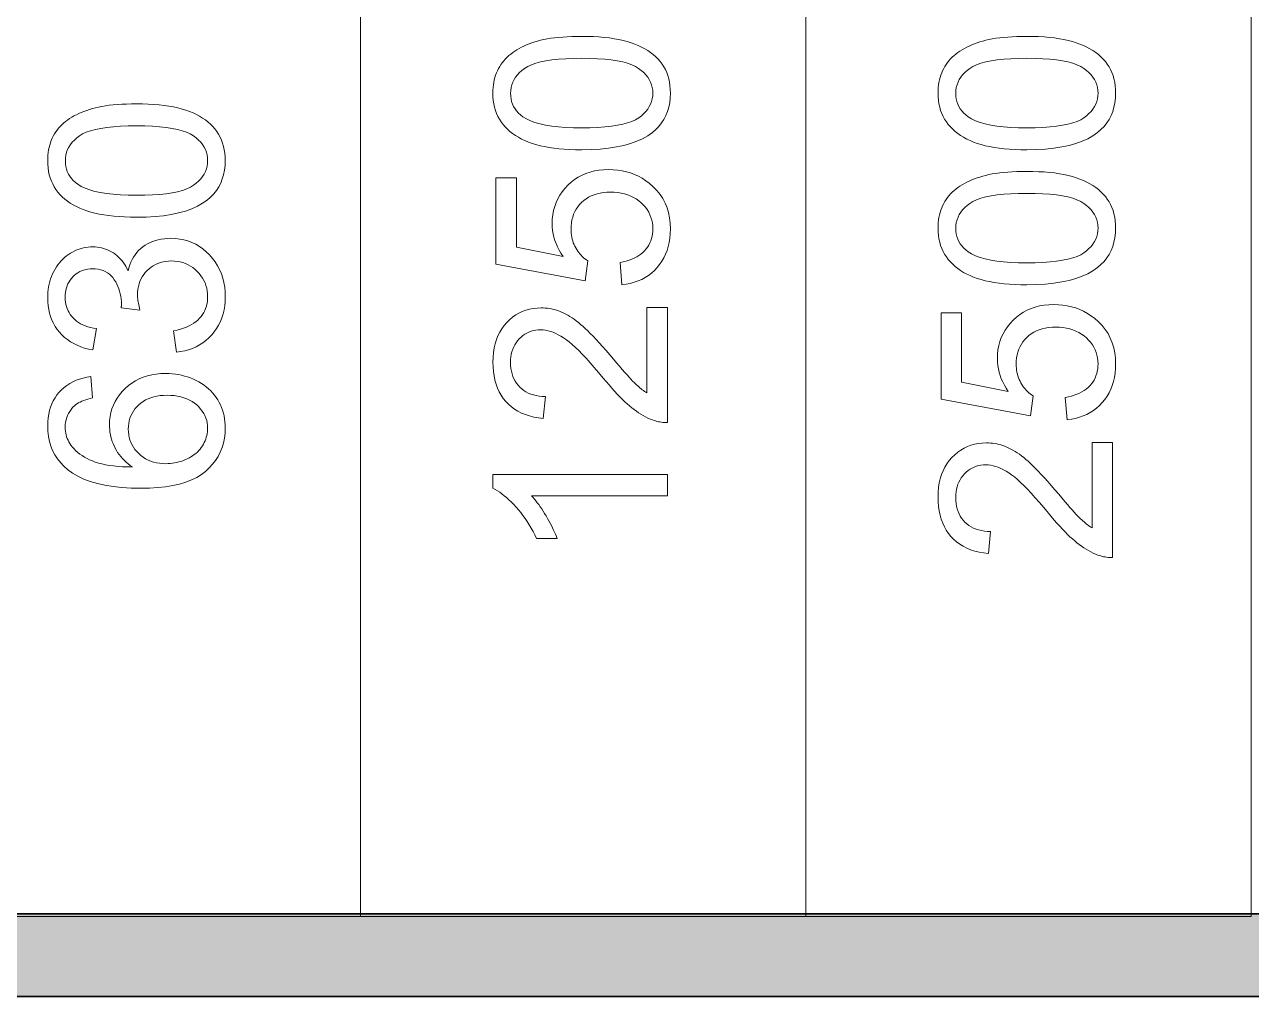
# Model space of a CAD drawing. Extents: x 23 to 417, y 3 to 294.
# Drawn here: x 223.7 to 230.76, y 9.76 to 15.36 of the extents above; entities that cross this region are included whole.
import ezdxf

# ---------------------------------------------------------------- set-up
doc = ezdxf.new("R2010")
doc.units = 0

msp = doc.modelspace()

# ---------------------------------------------------------------- linework, layer by layer
at = {"color": 7, "lineweight": 13}
for p, q in [((225.6362, 10.2218), (225.6362, 50.2218)), ((228.1969, 10.2218), (228.1969, 50.2218)), ((230.7576, 10.2218), (230.7576, 50.2218)), ((176.422, 10.2218), (230.7576, 10.2218))]:
    msp.add_line(p, q, dxfattribs=at)
at = {"color": 7, "lineweight": 35}
for p, q in [((30.2375, 10.2375), (409.7625, 10.2375)), ((410.2375, 9.7625), (29.7625, 9.7625))]:
    msp.add_line(p, q, dxfattribs=at)
at = {"color": 7, "lineweight": 13}
for points in [[(226.9077, 14.6351), (226.8729, 14.6355), (226.8395, 14.6366), (226.8075, 14.6384), (226.7769, 14.641), (226.7476, 14.6443), (226.7198, 14.6483), (226.6933, 14.653), (226.6682, 14.6585), (226.6445, 14.6647), (226.6222, 14.6716), (226.6011, 14.6793), (226.5809, 14.6877), (226.5618, 14.6967), (226.5436, 14.7065), (226.5264, 14.717), (226.5103, 14.7282), (226.4951, 14.7401), (226.4809, 14.7527), (226.4676, 14.7661), (226.4554, 14.7801), (226.4443, 14.7949), (226.4343, 14.8104), (226.4255, 14.8266), (226.4179, 14.8436), (226.4114, 14.8614), (226.4061, 14.8798), (226.402, 14.8991), (226.3991, 14.919), (226.3973, 14.9397), (226.3967, 14.9612), (226.3971, 14.9771), (226.398, 14.9926), (226.3997, 15.0077), (226.4019, 15.0224), (226.4048, 15.0367), (226.4084, 15.0507), (226.4126, 15.0642), (226.4175, 15.0773), (226.423, 15.0901), (226.4291, 15.1024), (226.4359, 15.1143), (226.4433, 15.1258), (226.4512, 15.1369), (226.4596, 15.1476), (226.4687, 15.1578), (226.4783, 15.1676), (226.4885, 15.177), (226.4993, 15.186), (226.5107, 15.1945), (226.5226, 15.2027), (226.5351, 15.2104), (226.5481, 15.2178), (226.5616, 15.2249), (226.5757, 15.2316), (226.5903, 15.238), (226.6054, 15.244), (226.6211, 15.2497), (226.6373, 15.2551), (226.654, 15.2601), (226.6713, 15.2647), (226.6894, 15.269), (226.7088, 15.2729), (226.7294, 15.2762), (226.7512, 15.2792), (226.7742, 15.2816), (226.7985, 15.2837), (226.8239, 15.2852), (226.8506, 15.2864), (226.8785, 15.287), (226.9077, 15.2873), (226.9422, 15.2869), (226.9753, 15.2858), (227.0071, 15.284), (227.0376, 15.2815), (227.0667, 15.2782), (227.0944, 15.2742), (227.1208, 15.2695), (227.1458, 15.2641), (227.1695, 15.258), (227.1918, 15.2511), (227.2129, 15.2435), (227.233, 15.2352), (227.2522, 15.2262), (227.2704, 15.2165), (227.2876, 15.206), (227.3038, 15.1948), (227.3191, 15.1829), (227.3333, 15.1703), (227.3466, 15.157), (227.3589, 15.143), (227.3701, 15.1282), (227.3801, 15.1127), (227.389, 15.0964), (227.3967, 15.0794), (227.4031, 15.0616), (227.4084, 15.043), (227.4126, 15.0237), (227.4155, 15.0036), (227.4173, 14.9828), (227.4179, 14.9612), (227.4169, 14.9329), (227.4137, 14.9058), (227.4086, 14.88), (227.4013, 14.8554), (227.392, 14.8321), (227.3806, 14.81), (227.3671, 14.7892), (227.3515, 14.7696), (227.3339, 14.7512), (227.3142, 14.7341), (227.2877, 14.7153), (227.258, 14.6984), (227.2252, 14.6836), (227.1892, 14.6708), (227.1501, 14.6599), (227.1079, 14.651), (227.0626, 14.644), (227.0141, 14.6391), (226.9624, 14.6361)], [(229.4684, 14.6351), (229.4336, 14.6355), (229.4002, 14.6366), (229.3682, 14.6384), (229.3376, 14.641), (229.3083, 14.6443), (229.2805, 14.6483), (229.254, 14.653), (229.2289, 14.6585), (229.2052, 14.6647), (229.1829, 14.6716), (229.1618, 14.6793), (229.1416, 14.6877), (229.1225, 14.6967), (229.1043, 14.7065), (229.0871, 14.717), (229.071, 14.7282), (229.0558, 14.7401), (229.0415, 14.7527), (229.0283, 14.7661), (229.0161, 14.7801), (229.005, 14.7949), (228.995, 14.8104), (228.9862, 14.8266), (228.9786, 14.8436), (228.9721, 14.8614), (228.9668, 14.8798), (228.9627, 14.8991), (228.9598, 14.919), (228.958, 14.9397), (228.9574, 14.9612), (228.9578, 14.9771), (228.9587, 14.9926), (228.9604, 15.0077), (228.9626, 15.0224), (228.9655, 15.0367), (228.9691, 15.0507), (228.9733, 15.0642), (228.9782, 15.0773), (228.9837, 15.0901), (228.9898, 15.1024), (228.9966, 15.1143), (229.004, 15.1258), (229.0119, 15.1369), (229.0203, 15.1476), (229.0294, 15.1578), (229.039, 15.1676), (229.0492, 15.177), (229.06, 15.186), (229.0714, 15.1945), (229.0833, 15.2027), (229.0958, 15.2104), (229.1088, 15.2178), (229.1223, 15.2249), (229.1364, 15.2316), (229.151, 15.238), (229.1661, 15.244), (229.1818, 15.2497), (229.198, 15.2551), (229.2147, 15.2601), (229.232, 15.2647), (229.2501, 15.269), (229.2695, 15.2729), (229.2901, 15.2762), (229.3119, 15.2792), (229.3349, 15.2816), (229.3592, 15.2837), (229.3846, 15.2852), (229.4113, 15.2864), (229.4392, 15.287), (229.4684, 15.2873), (229.5029, 15.2869), (229.536, 15.2858), (229.5678, 15.284), (229.5983, 15.2815), (229.6274, 15.2782), (229.6551, 15.2742), (229.6815, 15.2695), (229.7065, 15.2641), (229.7302, 15.258), (229.7525, 15.2511), (229.7736, 15.2435), (229.7937, 15.2352), (229.8129, 15.2262), (229.8311, 15.2165), (229.8483, 15.206), (229.8645, 15.1948), (229.8798, 15.1829), (229.894, 15.1703), (229.9073, 15.157), (229.9196, 15.143), (229.9308, 15.1282), (229.9408, 15.1127), (229.9497, 15.0964), (229.9574, 15.0794), (229.9638, 15.0616), (229.9691, 15.043), (229.9733, 15.0237), (229.9762, 15.0036), (229.978, 14.9828), (229.9786, 14.9612), (229.9776, 14.9329), (229.9744, 14.9058), (229.9693, 14.88), (229.962, 14.8554), (229.9527, 14.8321), (229.9413, 14.81), (229.9278, 14.7892), (229.9122, 14.7696), (229.8946, 14.7512), (229.8749, 14.7341), (229.8484, 14.7153), (229.8187, 14.6984), (229.7859, 14.6836), (229.7499, 14.6708), (229.7108, 14.6599), (229.6686, 14.651), (229.6233, 14.644), (229.5748, 14.6391), (229.5231, 14.6361)], [(226.9077, 14.7613), (226.9553, 14.7619), (226.9996, 14.7636), (227.0406, 14.7665), (227.0783, 14.7706), (227.1127, 14.7757), (227.1438, 14.7821), (227.1717, 14.7896), (227.1962, 14.7982), (227.2175, 14.808), (227.2354, 14.819), (227.2509, 14.8308), (227.2648, 14.8431), (227.277, 14.856), (227.2876, 14.8694), (227.2966, 14.8834), (227.3039, 14.8978), (227.3096, 14.9129), (227.3137, 14.9284), (227.3161, 14.9446), (227.3169, 14.9612), (227.3161, 14.9778), (227.3137, 14.994), (227.3096, 15.0095), (227.3038, 15.0246), (227.2965, 15.039), (227.2875, 15.053), (227.2768, 15.0664), (227.2645, 15.0793), (227.2506, 15.0916), (227.2351, 15.1034), (227.2171, 15.1144), (227.1958, 15.1242), (227.1712, 15.1328), (227.1434, 15.1403), (227.1123, 15.1467), (227.0779, 15.1518), (227.0403, 15.1559), (226.9993, 15.1588), (226.9551, 15.1605), (226.9077, 15.1611), (226.8599, 15.1605), (226.8155, 15.1588), (226.7744, 15.1559), (226.7366, 15.1518), (226.7022, 15.1467), (226.671, 15.1403), (226.6432, 15.1328), (226.6187, 15.1242), (226.5974, 15.1144), (226.5795, 15.1034), (226.5641, 15.0916), (226.5503, 15.0792), (226.5381, 15.0663), (226.5276, 15.0528), (226.5187, 15.0387), (226.5114, 15.0241), (226.5057, 15.0089), (226.5016, 14.9931), (226.4992, 14.9767), (226.4984, 14.9598), (226.4991, 14.9433), (226.5012, 14.9274), (226.5048, 14.9122), (226.5098, 14.8976), (226.5163, 14.8838), (226.5242, 14.8706), (226.5335, 14.8581), (226.5442, 14.8463), (226.5564, 14.8352), (226.57, 14.8248), (226.5898, 14.8127), (226.6128, 14.8019), (226.6388, 14.7924), (226.6679, 14.7842), (226.7001, 14.7772), (226.7354, 14.7715), (226.7738, 14.767), (226.8154, 14.7639), (226.86, 14.762)], [(229.4684, 14.7613), (229.516, 14.7619), (229.5603, 14.7636), (229.6013, 14.7665), (229.639, 14.7706), (229.6734, 14.7757), (229.7045, 14.7821), (229.7324, 14.7896), (229.7569, 14.7982), (229.7782, 14.808), (229.7961, 14.819), (229.8116, 14.8308), (229.8255, 14.8431), (229.8377, 14.856), (229.8483, 14.8694), (229.8573, 14.8834), (229.8646, 14.8978), (229.8703, 14.9129), (229.8744, 14.9284), (229.8768, 14.9446), (229.8776, 14.9612), (229.8768, 14.9778), (229.8744, 14.994), (229.8703, 15.0095), (229.8645, 15.0246), (229.8572, 15.039), (229.8482, 15.053), (229.8375, 15.0664), (229.8252, 15.0793), (229.8113, 15.0916), (229.7958, 15.1034), (229.7778, 15.1144), (229.7565, 15.1242), (229.7319, 15.1328), (229.7041, 15.1403), (229.673, 15.1467), (229.6386, 15.1518), (229.601, 15.1559), (229.56, 15.1588), (229.5158, 15.1605), (229.4684, 15.1611), (229.4206, 15.1605), (229.3762, 15.1588), (229.3351, 15.1559), (229.2973, 15.1518), (229.2629, 15.1467), (229.2317, 15.1403), (229.2039, 15.1328), (229.1794, 15.1242), (229.1581, 15.1144), (229.1402, 15.1034), (229.1248, 15.0916), (229.111, 15.0792), (229.0988, 15.0663), (229.0883, 15.0528), (229.0794, 15.0387), (229.0721, 15.0241), (229.0664, 15.0089), (229.0623, 14.9931), (229.0599, 14.9767), (229.0591, 14.9598), (229.0598, 14.9433), (229.0619, 14.9274), (229.0655, 14.9122), (229.0705, 14.8976), (229.077, 14.8838), (229.0849, 14.8706), (229.0942, 14.8581), (229.1049, 14.8463), (229.1171, 14.8352), (229.1307, 14.8248), (229.1505, 14.8127), (229.1735, 14.8019), (229.1995, 14.7924), (229.2286, 14.7842), (229.2608, 14.7772), (229.2961, 14.7715), (229.3345, 14.767), (229.3761, 14.7639), (229.4207, 14.762)], [(224.3469, 14.2467), (224.3122, 14.247), (224.2788, 14.2481), (224.2468, 14.25), (224.2161, 14.2525), (224.1869, 14.2558), (224.159, 14.2598), (224.1326, 14.2646), (224.1075, 14.27), (224.0838, 14.2762), (224.0615, 14.2832), (224.0403, 14.2908), (224.0202, 14.2992), (224.0011, 14.3083), (223.9829, 14.318), (223.9657, 14.3285), (223.9495, 14.3397), (223.9343, 14.3516), (223.9201, 14.3643), (223.9069, 14.3776), (223.8947, 14.3916), (223.8835, 14.4064), (223.8736, 14.4219), (223.8648, 14.4381), (223.8571, 14.4551), (223.8507, 14.4729), (223.8454, 14.4914), (223.8413, 14.5106), (223.8384, 14.5306), (223.8366, 14.5513), (223.836, 14.5727), (223.8363, 14.5886), (223.8373, 14.6041), (223.8389, 14.6192), (223.8412, 14.634), (223.8441, 14.6483), (223.8477, 14.6622), (223.8519, 14.6757), (223.8568, 14.6889), (223.8623, 14.7016), (223.8684, 14.7139), (223.8752, 14.7259), (223.8825, 14.7374), (223.8904, 14.7485), (223.8989, 14.7591), (223.908, 14.7694), (223.9176, 14.7792), (223.9278, 14.7886), (223.9386, 14.7975), (223.95, 14.8061), (223.9619, 14.8142), (223.9743, 14.8219), (223.9874, 14.8293), (224.0009, 14.8364), (224.015, 14.8431), (224.0296, 14.8495), (224.0447, 14.8555), (224.0604, 14.8612), (224.0766, 14.8666), (224.0933, 14.8716), (224.1106, 14.8763), (224.1287, 14.8806), (224.1481, 14.8844), (224.1687, 14.8878), (224.1905, 14.8907), (224.2135, 14.8932), (224.2377, 14.8952), (224.2632, 14.8968), (224.2899, 14.8979), (224.3178, 14.8986), (224.3469, 14.8988), (224.3815, 14.8984), (224.4146, 14.8973), (224.4464, 14.8955), (224.4769, 14.893), (224.506, 14.8897), (224.5337, 14.8858), (224.5601, 14.8811), (224.5851, 14.8756), (224.6087, 14.8695), (224.631, 14.8626), (224.6522, 14.855), (224.6723, 14.8467), (224.6915, 14.8377), (224.7097, 14.828), (224.7269, 14.8175), (224.7431, 14.8064), (224.7583, 14.7945), (224.7726, 14.7819), (224.7859, 14.7685), (224.7982, 14.7545), (224.8094, 14.7397), (224.8194, 14.7242), (224.8283, 14.7079), (224.8359, 14.6909), (224.8424, 14.6731), (224.8477, 14.6545), (224.8519, 14.6352), (224.8548, 14.6151), (224.8566, 14.5943), (224.8572, 14.5727), (224.8561, 14.5444), (224.853, 14.5174), (224.8478, 14.4915), (224.8406, 14.467), (224.8313, 14.4436), (224.8198, 14.4215), (224.8064, 14.4007), (224.7908, 14.3811), (224.7732, 14.3627), (224.7535, 14.3456), (224.727, 14.3268), (224.6973, 14.31), (224.6645, 14.2951), (224.6285, 14.2823), (224.5894, 14.2714), (224.5472, 14.2625), (224.5018, 14.2556), (224.4534, 14.2506), (224.4017, 14.2477)], [(224.3469, 14.3729), (224.3945, 14.3734), (224.4388, 14.3752), (224.4799, 14.3781), (224.5176, 14.3821), (224.552, 14.3873), (224.5831, 14.3936), (224.611, 14.4011), (224.6355, 14.4098), (224.6568, 14.4196), (224.6747, 14.4305), (224.6902, 14.4423), (224.704, 14.4546), (224.7163, 14.4675), (224.7269, 14.4809), (224.7358, 14.4949), (224.7432, 14.5094), (224.7489, 14.5244), (224.753, 14.54), (224.7554, 14.5561), (224.7562, 14.5727), (224.7554, 14.5894), (224.7529, 14.6055), (224.7489, 14.6211), (224.7431, 14.6361), (224.7357, 14.6506), (224.7267, 14.6645), (224.7161, 14.6779), (224.7038, 14.6908), (224.6899, 14.7032), (224.6744, 14.715), (224.6564, 14.7259), (224.6351, 14.7357), (224.6105, 14.7443), (224.5827, 14.7518), (224.5516, 14.7582), (224.5172, 14.7634), (224.4795, 14.7674), (224.4386, 14.7703), (224.3944, 14.772), (224.3469, 14.7726), (224.2992, 14.772), (224.2548, 14.7703), (224.2137, 14.7674), (224.1759, 14.7634), (224.1414, 14.7582), (224.1103, 14.7518), (224.0825, 14.7443), (224.0579, 14.7357), (224.0367, 14.7259), (224.0188, 14.715), (224.0034, 14.7031), (223.9896, 14.6908), (223.9774, 14.6778), (223.9669, 14.6643), (223.958, 14.6502), (223.9507, 14.6356), (223.945, 14.6204), (223.9409, 14.6046), (223.9385, 14.5883), (223.9377, 14.5714), (223.9384, 14.5548), (223.9405, 14.5389), (223.9441, 14.5237), (223.9491, 14.5092), (223.9556, 14.4953), (223.9634, 14.4821), (223.9728, 14.4697), (223.9835, 14.4579), (223.9957, 14.4467), (224.0093, 14.4363), (224.0291, 14.4242), (224.052, 14.4135), (224.0781, 14.4039), (224.1072, 14.3957), (224.1394, 14.3887), (224.1747, 14.383), (224.2131, 14.3786), (224.2546, 14.3754), (224.2992, 14.3735)], [(227.1389, 13.8582), (227.128, 13.9871), (227.1463, 13.9904), (227.1638, 13.9944), (227.1803, 13.9991), (227.1958, 14.0046), (227.2104, 14.0109), (227.2241, 14.0179), (227.2369, 14.0257), (227.2487, 14.0343), (227.2596, 14.0436), (227.2695, 14.0536), (227.2785, 14.0643), (227.2866, 14.0754), (227.2937, 14.0869), (227.2999, 14.0988), (227.3051, 14.1112), (227.3093, 14.124), (227.3127, 14.1372), (227.315, 14.1509), (227.3165, 14.165), (227.3169, 14.1795), (227.3163, 14.1969), (227.3143, 14.2139), (227.3109, 14.2302), (227.3062, 14.2461), (227.3002, 14.2613), (227.2929, 14.2761), (227.2842, 14.2903), (227.2742, 14.3039), (227.2628, 14.317), (227.2501, 14.3295), (227.2363, 14.3412), (227.2216, 14.3517), (227.206, 14.3609), (227.1896, 14.3688), (227.1723, 14.3756), (227.1541, 14.3811), (227.1351, 14.3854), (227.1152, 14.3885), (227.0944, 14.3903), (227.0727, 14.3909), (227.0522, 14.3904), (227.0325, 14.3886), (227.0137, 14.3856), (226.9958, 14.3815), (226.9788, 14.3762), (226.9626, 14.3697), (226.9474, 14.362), (226.933, 14.3532), (226.9196, 14.3431), (226.907, 14.3319), (226.8954, 14.3198), (226.8851, 14.3069), (226.876, 14.2933), (226.8681, 14.2789), (226.8614, 14.2638), (226.856, 14.248), (226.8517, 14.2315), (226.8487, 14.2142), (226.8469, 14.1962), (226.8463, 14.1774), (226.8465, 14.1657), (226.8473, 14.1542), (226.8487, 14.1429), (226.8506, 14.1318), (226.853, 14.121), (226.856, 14.1104), (226.8595, 14.1), (226.8635, 14.0899), (226.8681, 14.08), (226.8732, 14.0703), (226.8788, 14.061), (226.8846, 14.0521), (226.8908, 14.0435), (226.8973, 14.0354), (226.9042, 14.0277), (226.9113, 14.0204), (226.9188, 14.0135), (226.9266, 14.007), (226.9347, 14.001), (226.9431, 13.9953), (226.9281, 13.88), (226.4145, 13.9769), (226.4145, 14.4742), (226.5318, 14.4742), (226.5318, 14.0751), (226.8006, 14.0212), (226.7886, 14.0393), (226.778, 14.0576), (226.7686, 14.0761), (226.7604, 14.0947), (226.7535, 14.1135), (226.7478, 14.1325), (226.7435, 14.1516), (226.7403, 14.171), (226.7384, 14.1905), (226.7378, 14.2102), (226.7387, 14.236), (226.7414, 14.2609), (226.746, 14.2851), (226.7523, 14.3084), (226.7605, 14.3309), (226.7705, 14.3526), (226.7823, 14.3735), (226.7959, 14.3935), (226.8113, 14.4128), (226.8285, 14.4312), (226.8472, 14.4483), (226.8669, 14.4636), (226.8876, 14.4771), (226.9094, 14.4888), (226.9322, 14.4987), (226.9561, 14.5068), (226.9809, 14.5131), (227.0069, 14.5176), (227.0338, 14.5203), (227.0618, 14.5212), (227.0886, 14.5204), (227.1146, 14.5181), (227.14, 14.5141), (227.1645, 14.5086), (227.1884, 14.5014), (227.2114, 14.4927), (227.2338, 14.4825), (227.2554, 14.4706), (227.2763, 14.4571), (227.2965, 14.4421), (227.3195, 14.4222), (227.3402, 14.4008), (227.3584, 14.3781), (227.3742, 14.3539), (227.3875, 14.3284), (227.3985, 14.3014), (227.407, 14.273), (227.413, 14.2432), (227.4167, 14.2121), (227.4179, 14.1795), (227.4171, 14.1527), (227.4148, 14.1269), (227.411, 14.1021), (227.4057, 14.0784), (227.3988, 14.0556), (227.3904, 14.0338), (227.3804, 14.0131), (227.369, 13.9933), (227.356, 13.9745), (227.3415, 13.9568), (227.3257, 13.9402), (227.3089, 13.9252), (227.2912, 13.9117), (227.2724, 13.8996), (227.2526, 13.889), (227.2319, 13.8799), (227.2101, 13.8722), (227.1874, 13.8661), (227.1636, 13.8614)], [(229.4684, 13.8582), (229.4336, 13.8586), (229.4002, 13.8597), (229.3682, 13.8615), (229.3376, 13.864), (229.3083, 13.8673), (229.2805, 13.8713), (229.254, 13.8761), (229.2289, 13.8816), (229.2052, 13.8878), (229.1829, 13.8947), (229.1618, 13.9023), (229.1416, 13.9107), (229.1225, 13.9198), (229.1043, 13.9296), (229.0871, 13.9401), (229.071, 13.9513), (229.0558, 13.9632), (229.0415, 13.9758), (229.0283, 13.9891), (229.0161, 14.0032), (229.005, 14.0179), (228.995, 14.0334), (228.9862, 14.0497), (228.9786, 14.0667), (228.9721, 14.0844), (228.9668, 14.1029), (228.9627, 14.1221), (228.9598, 14.1421), (228.958, 14.1628), (228.9574, 14.1843), (228.9578, 14.2002), (228.9587, 14.2157), (228.9604, 14.2308), (228.9626, 14.2455), (228.9655, 14.2598), (228.9691, 14.2737), (228.9733, 14.2873), (228.9782, 14.3004), (228.9837, 14.3131), (228.9898, 14.3255), (228.9966, 14.3374), (229.004, 14.3489), (229.0119, 14.36), (229.0203, 14.3706), (229.0294, 14.3809), (229.039, 14.3907), (229.0492, 14.4001), (229.06, 14.4091), (229.0714, 14.4176), (229.0833, 14.4257), (229.0958, 14.4335), (229.1088, 14.4409), (229.1223, 14.4479), (229.1364, 14.4547), (229.151, 14.461), (229.1661, 14.4671), (229.1818, 14.4728), (229.198, 14.4781), (229.2147, 14.4831), (229.232, 14.4878), (229.2501, 14.4921), (229.2695, 14.4959), (229.2901, 14.4993), (229.3119, 14.5022), (229.3349, 14.5047), (229.3592, 14.5067), (229.3846, 14.5083), (229.4113, 14.5094), (229.4392, 14.5101), (229.4684, 14.5103), (229.5029, 14.51), (229.536, 14.5089), (229.5678, 14.5071), (229.5983, 14.5045), (229.6274, 14.5013), (229.6551, 14.4973), (229.6815, 14.4926), (229.7065, 14.4872), (229.7302, 14.481), (229.7525, 14.4742), (229.7736, 14.4666), (229.7937, 14.4583), (229.8129, 14.4492), (229.8311, 14.4395), (229.8483, 14.4291), (229.8645, 14.4179), (229.8798, 14.406), (229.894, 14.3934), (229.9073, 14.3801), (229.9196, 14.366), (229.9308, 14.3513), (229.9408, 14.3357), (229.9497, 14.3195), (229.9574, 14.3024), (229.9638, 14.2846), (229.9691, 14.2661), (229.9733, 14.2467), (229.9762, 14.2267), (229.978, 14.2058), (229.9786, 14.1843), (229.9776, 14.156), (229.9744, 14.1289), (229.9693, 14.1031), (229.962, 14.0785), (229.9527, 14.0552), (229.9413, 14.0331), (229.9278, 14.0122), (229.9122, 13.9926), (229.8946, 13.9742), (229.8749, 13.9571), (229.8484, 13.9383), (229.8187, 13.9215), (229.7859, 13.9067), (229.7499, 13.8938), (229.7108, 13.8829), (229.6686, 13.874), (229.6233, 13.8671), (229.5748, 13.8622), (229.5231, 13.8592)], [(229.4684, 13.9844), (229.516, 13.985), (229.5603, 13.9867), (229.6013, 13.9896), (229.639, 13.9936), (229.6734, 13.9988), (229.7045, 14.0051), (229.7324, 14.0126), (229.7569, 14.0213), (229.7782, 14.0311), (229.7961, 14.042), (229.8116, 14.0538), (229.8255, 14.0662), (229.8377, 14.079), (229.8483, 14.0925), (229.8573, 14.1064), (229.8646, 14.1209), (229.8703, 14.1359), (229.8744, 14.1515), (229.8768, 14.1676), (229.8776, 14.1843), (229.8768, 14.2009), (229.8744, 14.217), (229.8703, 14.2326), (229.8645, 14.2476), (229.8572, 14.2621), (229.8482, 14.2761), (229.8375, 14.2895), (229.8252, 14.3023), (229.8113, 14.3147), (229.7958, 14.3265), (229.7778, 14.3374), (229.7565, 14.3472), (229.7319, 14.3559), (229.7041, 14.3634), (229.673, 14.3697), (229.6386, 14.3749), (229.601, 14.3789), (229.56, 14.3818), (229.5158, 14.3835), (229.4684, 14.3841), (229.4206, 14.3835), (229.3762, 14.3818), (229.3351, 14.3789), (229.2973, 14.3749), (229.2629, 14.3697), (229.2317, 14.3634), (229.2039, 14.3559), (229.1794, 14.3472), (229.1581, 14.3374), (229.1402, 14.3265), (229.1248, 14.3147), (229.111, 14.3023), (229.0988, 14.2893), (229.0883, 14.2758), (229.0794, 14.2618), (229.0721, 14.2471), (229.0664, 14.2319), (229.0623, 14.2161), (229.0599, 14.1998), (229.0591, 14.1829), (229.0598, 14.1663), (229.0619, 14.1504), (229.0655, 14.1352), (229.0705, 14.1207), (229.077, 14.1068), (229.0849, 14.0937), (229.0942, 14.0812), (229.1049, 14.0694), (229.1171, 14.0583), (229.1307, 14.0478), (229.1505, 14.0358), (229.1735, 14.025), (229.1995, 14.0155), (229.2286, 14.0072), (229.2608, 14.0003), (229.2961, 13.9945), (229.3345, 13.9901), (229.3761, 13.9869), (229.4207, 13.985)], [(224.5761, 13.4704), (224.5598, 13.5932), (224.58, 13.5977), (224.5992, 13.6028), (224.6171, 13.6086), (224.6339, 13.6149), (224.6496, 13.6218), (224.664, 13.6292), (224.6773, 13.6373), (224.6894, 13.646), (224.7004, 13.6553), (224.7102, 13.6652), (224.7189, 13.6755), (224.7267, 13.6864), (224.7337, 13.6976), (224.7396, 13.7094), (224.7447, 13.7215), (224.7489, 13.7341), (224.7521, 13.7472), (224.7544, 13.7607), (224.7558, 13.7746), (224.7562, 13.789), (224.7556, 13.806), (224.7538, 13.8225), (224.7508, 13.8385), (224.7466, 13.854), (224.7412, 13.8689), (224.7346, 13.8832), (224.7268, 13.897), (224.7178, 13.9103), (224.7076, 13.9231), (224.6962, 13.9353), (224.6839, 13.9466), (224.671, 13.9568), (224.6576, 13.9657), (224.6436, 13.9735), (224.629, 13.98), (224.6138, 13.9854), (224.5981, 13.9896), (224.5818, 13.9926), (224.5649, 13.9944), (224.5475, 13.995), (224.5309, 13.9944), (224.5148, 13.9928), (224.4994, 13.99), (224.4846, 13.9861), (224.4703, 13.9812), (224.4567, 13.9751), (224.4436, 13.9679), (224.4311, 13.9596), (224.4193, 13.9502), (224.408, 13.9397), (224.3976, 13.9284), (224.3882, 13.9164), (224.38, 13.9039), (224.3728, 13.8907), (224.3668, 13.877), (224.3619, 13.8626), (224.358, 13.8477), (224.3553, 13.8321), (224.3536, 13.8159), (224.3531, 13.7992), (224.3532, 13.7921), (224.3536, 13.7846), (224.3543, 13.7768), (224.3553, 13.7686), (224.3565, 13.7601), (224.358, 13.7513), (224.3598, 13.7421), (224.3618, 13.7326), (224.3641, 13.7228), (224.3667, 13.7126), (224.2589, 13.7262), (224.2592, 13.7286), (224.2594, 13.7309), (224.2596, 13.7331), (224.2598, 13.7353), (224.26, 13.7373), (224.2601, 13.7392), (224.2602, 13.7411), (224.2603, 13.7428), (224.2603, 13.7444), (224.2603, 13.746), (224.2599, 13.7615), (224.2587, 13.7767), (224.2566, 13.7916), (224.2538, 13.8062), (224.2501, 13.8205), (224.2456, 13.8345), (224.2402, 13.8481), (224.2341, 13.8615), (224.2272, 13.8745), (224.2194, 13.8872), (224.2108, 13.8991), (224.2012, 13.9098), (224.1908, 13.9192), (224.1796, 13.9274), (224.1674, 13.9343), (224.1543, 13.9399), (224.1404, 13.9443), (224.1255, 13.9474), (224.1098, 13.9493), (224.0932, 13.9499), (224.0799, 13.9495), (224.0671, 13.9481), (224.0548, 13.9458), (224.0429, 13.9426), (224.0314, 13.9385), (224.0205, 13.9335), (224.01, 13.9276), (224, 13.9207), (223.9904, 13.9129), (223.9813, 13.9042), (223.9729, 13.8948), (223.9654, 13.8849), (223.9587, 13.8744), (223.9529, 13.8634), (223.9481, 13.8519), (223.9441, 13.8398), (223.941, 13.8272), (223.9388, 13.8141), (223.9374, 13.8004), (223.937, 13.7862), (223.9374, 13.7721), (223.9388, 13.7585), (223.941, 13.7454), (223.9442, 13.7328), (223.9482, 13.7206), (223.9532, 13.7089), (223.959, 13.6977), (223.9658, 13.6869), (223.9734, 13.6767), (223.982, 13.6669), (223.9915, 13.6577), (224.0018, 13.6491), (224.0131, 13.6413), (224.0252, 13.6341), (224.0383, 13.6276), (224.0522, 13.6218), (224.0671, 13.6167), (224.0828, 13.6123), (224.0995, 13.6085), (224.1171, 13.6055), (224.0952, 13.4827), (224.0711, 13.4878), (224.0481, 13.494), (224.0262, 13.5014), (224.0054, 13.5099), (223.9857, 13.5195), (223.9671, 13.5303), (223.9496, 13.5423), (223.9333, 13.5554), (223.918, 13.5696), (223.9039, 13.585), (223.891, 13.6014), (223.8795, 13.6185), (223.8693, 13.6364), (223.8605, 13.6551), (223.853, 13.6745), (223.8469, 13.6948), (223.8421, 13.7158), (223.8387, 13.7376), (223.8367, 13.7602), (223.836, 13.7835), (223.8364, 13.7997), (223.8374, 13.8157), (223.8392, 13.8315), (223.8416, 13.8469), (223.8448, 13.8621), (223.8487, 13.8771), (223.8532, 13.8918), (223.8585, 13.9062), (223.8645, 13.9203), (223.8712, 13.9343), (223.8784, 13.9477), (223.8862, 13.9605), (223.8945, 13.9727), (223.9034, 13.9842), (223.9127, 13.9951), (223.9225, 14.0053), (223.9329, 14.0148), (223.9437, 14.0238), (223.9551, 14.032), (223.967, 14.0396), (223.9792, 14.0466), (223.9916, 14.0528), (224.0041, 14.0583), (224.0168, 14.063), (224.0296, 14.067), (224.0425, 14.0703), (224.0557, 14.0729), (224.0689, 14.0747), (224.0824, 14.0758), (224.0959, 14.0761), (224.1088, 14.0758), (224.1214, 14.0747), (224.1338, 14.073), (224.1459, 14.0706), (224.1578, 14.0674), (224.1695, 14.0636), (224.181, 14.0591), (224.1922, 14.0539), (224.2032, 14.048), (224.2139, 14.0414), (224.2243, 14.0341), (224.2343, 14.0261), (224.2439, 14.0175), (224.253, 14.0082), (224.2617, 13.9982), (224.2699, 13.9876), (224.2777, 13.9763), (224.2851, 13.9643), (224.292, 13.9517), (224.2985, 13.9383), (224.303, 13.9557), (224.3085, 13.9722), (224.3147, 13.988), (224.3219, 14.003), (224.33, 14.0171), (224.3389, 14.0305), (224.3487, 14.0431), (224.3594, 14.0549), (224.371, 14.0659), (224.3834, 14.0761), (224.3967, 14.0855), (224.4105, 14.0938), (224.425, 14.1012), (224.4402, 14.1076), (224.456, 14.113), (224.4725, 14.1174), (224.4896, 14.1208), (224.5073, 14.1233), (224.5257, 14.1248), (224.5448, 14.1253), (224.5706, 14.1243), (224.5956, 14.1214), (224.6198, 14.1167), (224.6431, 14.11), (224.6658, 14.1014), (224.6876, 14.0909), (224.7086, 14.0785), (224.7288, 14.0641), (224.7482, 14.0479), (224.7668, 14.0298), (224.7841, 14.0101), (224.7996, 13.9895), (224.8132, 13.9679), (224.8251, 13.9453), (224.8351, 13.9216), (224.8433, 13.897), (224.8497, 13.8713), (224.8542, 13.8447), (224.8569, 13.817), (224.8578, 13.7883), (224.8571, 13.7624), (224.8547, 13.7374), (224.8508, 13.7133), (224.8453, 13.6901), (224.8382, 13.6678), (224.8296, 13.6464), (224.8194, 13.6259), (224.8076, 13.6062), (224.7943, 13.5875), (224.7794, 13.5697), (224.7633, 13.553), (224.7462, 13.5379), (224.7282, 13.5242), (224.7092, 13.512), (224.6894, 13.5014), (224.6686, 13.4922), (224.6469, 13.4845), (224.6242, 13.4783), (224.6006, 13.4736)], [(227.2828, 13.7265), (227.4008, 13.7265), (227.4008, 13.0656), (227.392, 13.0655), (227.3832, 13.0657), (227.3745, 13.0663), (227.3659, 13.0672), (227.3573, 13.0685), (227.3489, 13.0701), (227.3404, 13.072), (227.3321, 13.0743), (227.3238, 13.0769), (227.3156, 13.0799), (227.3021, 13.0852), (227.2886, 13.0912), (227.2752, 13.0978), (227.2619, 13.1049), (227.2486, 13.1127), (227.2353, 13.1211), (227.222, 13.1301), (227.2088, 13.1397), (227.1957, 13.1499), (227.1826, 13.1607), (227.1693, 13.1723), (227.1555, 13.1849), (227.1414, 13.1985), (227.1269, 13.2131), (227.112, 13.2287), (227.0966, 13.2452), (227.0808, 13.2628), (227.0647, 13.2813), (227.0481, 13.3008), (227.0311, 13.3214), (227.0049, 13.3529), (226.9799, 13.3823), (226.9559, 13.4097), (226.9331, 13.4349), (226.9113, 13.458), (226.8907, 13.4789), (226.8712, 13.4978), (226.8528, 13.5145), (226.8355, 13.5292), (226.8193, 13.5417), (226.8038, 13.5526), (226.7884, 13.5623), (226.7732, 13.5709), (226.7582, 13.5784), (226.7433, 13.5847), (226.7287, 13.5898), (226.7142, 13.5938), (226.6998, 13.5967), (226.6856, 13.5984), (226.6716, 13.599), (226.6573, 13.5985), (226.6434, 13.5969), (226.6299, 13.5943), (226.6169, 13.5906), (226.6044, 13.5859), (226.5923, 13.5802), (226.5807, 13.5734), (226.5695, 13.5656), (226.5588, 13.5567), (226.5485, 13.5468), (226.539, 13.5361), (226.5305, 13.5247), (226.5229, 13.5126), (226.5164, 13.5), (226.5109, 13.4867), (226.5064, 13.4728), (226.5029, 13.4582), (226.5004, 13.443), (226.4989, 13.4272), (226.4984, 13.4107), (226.4989, 13.3933), (226.5005, 13.3767), (226.5032, 13.3607), (226.5069, 13.3455), (226.5117, 13.3309), (226.5175, 13.3171), (226.5244, 13.304), (226.5324, 13.2915), (226.5415, 13.2798), (226.5516, 13.2688), (226.5626, 13.2587), (226.5745, 13.2497), (226.5872, 13.2416), (226.6007, 13.2347), (226.615, 13.2288), (226.6302, 13.2239), (226.6461, 13.2201), (226.6629, 13.2173), (226.6805, 13.2156), (226.6989, 13.215), (226.686, 13.0888), (226.6584, 13.0921), (226.6322, 13.0968), (226.6073, 13.103), (226.5838, 13.1106), (226.5616, 13.1196), (226.5407, 13.1301), (226.5212, 13.142), (226.503, 13.1553), (226.4862, 13.1701), (226.4707, 13.1863), (226.4567, 13.2038), (226.4441, 13.2225), (226.433, 13.2423), (226.4234, 13.2632), (226.4152, 13.2854), (226.4086, 13.3087), (226.4034, 13.3331), (226.3997, 13.3587), (226.3975, 13.3855), (226.3967, 13.4135), (226.3975, 13.4416), (226.3999, 13.4686), (226.4039, 13.4944), (226.4095, 13.519), (226.4167, 13.5424), (226.4255, 13.5646), (226.4359, 13.5855), (226.4478, 13.6053), (226.4614, 13.6239), (226.4765, 13.6413), (226.4929, 13.6572), (226.51, 13.6715), (226.5279, 13.6841), (226.5465, 13.695), (226.5659, 13.7042), (226.5861, 13.7118), (226.607, 13.7176), (226.6287, 13.7218), (226.6512, 13.7243), (226.6744, 13.7252), (226.6864, 13.7249), (226.6983, 13.7242), (226.7102, 13.723), (226.7221, 13.7213), (226.7339, 13.719), (226.7457, 13.7163), (226.7574, 13.7132), (226.7691, 13.7095), (226.7808, 13.7053), (226.7924, 13.7006), (226.804, 13.6954), (226.8158, 13.6895), (226.8277, 13.683), (226.8397, 13.6758), (226.8519, 13.668), (226.8642, 13.6595), (226.8766, 13.6504), (226.8891, 13.6406), (226.9017, 13.6302), (226.9145, 13.6191), (226.9278, 13.607), (226.942, 13.5933), (226.9572, 13.5782), (226.9734, 13.5615), (226.9905, 13.5433), (227.0086, 13.5236), (227.0276, 13.5024), (227.0476, 13.4797), (227.0686, 13.4555), (227.0905, 13.4298), (227.1084, 13.4085), (227.1252, 13.3888), (227.1407, 13.3706), (227.1551, 13.3541), (227.1683, 13.3391), (227.1803, 13.3257), (227.1911, 13.3139), (227.2007, 13.3037), (227.2091, 13.295), (227.2163, 13.2879), (227.2229, 13.2818), (227.2296, 13.2758), (227.2362, 13.2701), (227.2428, 13.2646), (227.2495, 13.2593), (227.2561, 13.2542), (227.2628, 13.2494), (227.2695, 13.2447), (227.2761, 13.2403), (227.2828, 13.2361)], [(229.6996, 13.0813), (229.6887, 13.2102), (229.707, 13.2134), (229.7245, 13.2174), (229.741, 13.2222), (229.7565, 13.2277), (229.7711, 13.234), (229.7848, 13.241), (229.7976, 13.2488), (229.8094, 13.2573), (229.8203, 13.2666), (229.8302, 13.2767), (229.8392, 13.2873), (229.8473, 13.2984), (229.8544, 13.3099), (229.8606, 13.3219), (229.8658, 13.3342), (229.87, 13.347), (229.8734, 13.3603), (229.8757, 13.3739), (229.8772, 13.388), (229.8776, 13.4025), (229.877, 13.42), (229.875, 13.4369), (229.8716, 13.4533), (229.8669, 13.4691), (229.8609, 13.4844), (229.8536, 13.4991), (229.8449, 13.5133), (229.8349, 13.527), (229.8235, 13.5401), (229.8108, 13.5526), (229.797, 13.5643), (229.7823, 13.5747), (229.7667, 13.5839), (229.7503, 13.5919), (229.733, 13.5986), (229.7148, 13.6042), (229.6958, 13.6085), (229.6759, 13.6115), (229.6551, 13.6134), (229.6334, 13.614), (229.6129, 13.6134), (229.5932, 13.6116), (229.5744, 13.6087), (229.5565, 13.6046), (229.5395, 13.5992), (229.5233, 13.5928), (229.5081, 13.5851), (229.4937, 13.5762), (229.4803, 13.5662), (229.4677, 13.555), (229.4561, 13.5428), (229.4458, 13.5299), (229.4367, 13.5163), (229.4288, 13.502), (229.4221, 13.4869), (229.4167, 13.4711), (229.4124, 13.4545), (229.4094, 13.4372), (229.4076, 13.4192), (229.407, 13.4005), (229.4072, 13.3887), (229.408, 13.3772), (229.4094, 13.3659), (229.4113, 13.3549), (229.4137, 13.344), (229.4167, 13.3335), (229.4202, 13.3231), (229.4242, 13.313), (229.4288, 13.3031), (229.4339, 13.2934), (229.4395, 13.2841), (229.4453, 13.2751), (229.4515, 13.2666), (229.458, 13.2585), (229.4649, 13.2508), (229.472, 13.2435), (229.4795, 13.2366), (229.4873, 13.2301), (229.4954, 13.224), (229.5038, 13.2184), (229.4888, 13.1031), (228.9752, 13.1999), (228.9752, 13.6972), (229.0925, 13.6972), (229.0925, 13.2982), (229.3613, 13.2443), (229.3493, 13.2624), (229.3387, 13.2807), (229.3293, 13.2991), (229.3211, 13.3177), (229.3142, 13.3365), (229.3085, 13.3555), (229.3042, 13.3747), (229.301, 13.394), (229.2991, 13.4135), (229.2985, 13.4332), (229.2994, 13.459), (229.3021, 13.484), (229.3067, 13.5081), (229.313, 13.5315), (229.3212, 13.554), (229.3312, 13.5757), (229.343, 13.5965), (229.3566, 13.6166), (229.372, 13.6358), (229.3892, 13.6542), (229.4079, 13.6714), (229.4276, 13.6867), (229.4483, 13.7002), (229.4701, 13.7119), (229.4929, 13.7218), (229.5168, 13.7299), (229.5416, 13.7362), (229.5676, 13.7407), (229.5945, 13.7434), (229.6225, 13.7443), (229.6493, 13.7435), (229.6753, 13.7411), (229.7007, 13.7372), (229.7252, 13.7316), (229.7491, 13.7245), (229.7721, 13.7158), (229.7945, 13.7055), (229.8161, 13.6936), (229.837, 13.6802), (229.8572, 13.6652), (229.8802, 13.6452), (229.9009, 13.6239), (229.9191, 13.6011), (229.9349, 13.577), (229.9482, 13.5514), (229.9592, 13.5244), (229.9677, 13.4961), (229.9737, 13.4663), (229.9774, 13.4351), (229.9786, 13.4025), (229.9778, 13.3758), (229.9755, 13.35), (229.9717, 13.3252), (229.9664, 13.3014), (229.9595, 13.2786), (229.9511, 13.2569), (229.9411, 13.2361), (229.9297, 13.2163), (229.9167, 13.1976), (229.9022, 13.1798), (229.8864, 13.1633), (229.8696, 13.1483), (229.8519, 13.1347), (229.8331, 13.1226), (229.8133, 13.112), (229.7926, 13.1029), (229.7708, 13.0953), (229.7481, 13.0891), (229.7243, 13.0845)], [(224.085, 13.3299), (224.0946, 13.2078), (224.0805, 13.2044), (224.0672, 13.2007), (224.0547, 13.1967), (224.043, 13.1925), (224.0321, 13.188), (224.022, 13.1832), (224.0127, 13.1782), (224.0042, 13.1729), (223.9964, 13.1673), (223.9895, 13.1614), (223.9795, 13.1512), (223.9706, 13.1406), (223.9627, 13.1294), (223.9559, 13.1179), (223.9501, 13.1058), (223.9454, 13.0933), (223.9417, 13.0803), (223.9391, 13.0669), (223.9375, 13.053), (223.937, 13.0386), (223.9373, 13.027), (223.9383, 13.0157), (223.9399, 13.0047), (223.9422, 12.994), (223.9452, 12.9835), (223.9488, 12.9734), (223.953, 12.9635), (223.9579, 12.9539), (223.9635, 12.9446), (223.9697, 12.9356), (223.9786, 12.9243), (223.9882, 12.9134), (223.9986, 12.903), (224.0098, 12.8932), (224.0217, 12.8838), (224.0345, 12.8749), (224.048, 12.8665), (224.0623, 12.8586), (224.0773, 12.8511), (224.0932, 12.8442), (224.1101, 12.8379), (224.1284, 12.8321), (224.1481, 12.827), (224.1691, 12.8226), (224.1916, 12.8188), (224.2154, 12.8156), (224.2406, 12.8131), (224.2672, 12.8113), (224.2951, 12.81), (224.3244, 12.8094), (224.3113, 12.8185), (224.2988, 12.828), (224.287, 12.8378), (224.276, 12.8481), (224.2656, 12.8587), (224.2559, 12.8698), (224.2469, 12.8812), (224.2386, 12.893), (224.231, 12.9053), (224.2242, 12.9179), (224.2179, 12.9308), (224.2124, 12.9438), (224.2075, 12.9569), (224.2032, 12.9702), (224.1996, 12.9835), (224.1967, 12.997), (224.1944, 13.0107), (224.1927, 13.0244), (224.1917, 13.0383), (224.1914, 13.0523), (224.1923, 13.0765), (224.195, 13.0999), (224.1996, 13.1227), (224.2059, 13.1447), (224.214, 13.1659), (224.224, 13.1865), (224.2357, 13.2063), (224.2493, 13.2254), (224.2646, 13.2437), (224.2818, 13.2613), (224.3004, 13.2777), (224.3201, 13.2924), (224.3408, 13.3053), (224.3626, 13.3166), (224.3854, 13.3261), (224.4093, 13.3338), (224.4342, 13.3399), (224.4602, 13.3442), (224.4873, 13.3468), (224.5154, 13.3476), (224.5341, 13.3472), (224.5526, 13.346), (224.5707, 13.344), (224.5886, 13.3411), (224.6062, 13.3375), (224.6236, 13.333), (224.6407, 13.3277), (224.6575, 13.3217), (224.6741, 13.3148), (224.6904, 13.307), (224.7062, 13.2986), (224.7212, 13.2896), (224.7355, 13.28), (224.749, 13.2697), (224.7618, 13.2589), (224.7738, 13.2474), (224.785, 13.2353), (224.7955, 13.2227), (224.8052, 13.2094), (224.8142, 13.1955), (224.8224, 13.1811), (224.8297, 13.1664), (224.8361, 13.1512), (224.8417, 13.1357), (224.8464, 13.1198), (224.8503, 13.1035), (224.8533, 13.0868), (224.8555, 13.0698), (224.8567, 13.0523), (224.8572, 13.0345), (224.856, 13.0044), (224.8527, 12.9754), (224.847, 12.9475), (224.8391, 12.9208), (224.8289, 12.8952), (224.8165, 12.8707), (224.8018, 12.8474), (224.7849, 12.8252), (224.7657, 12.8041), (224.7443, 12.7842), (224.7202, 12.7658), (224.6933, 12.7493), (224.6634, 12.7348), (224.6306, 12.7222), (224.5948, 12.7115), (224.5561, 12.7028), (224.5145, 12.696), (224.47, 12.6912), (224.4226, 12.6883), (224.3722, 12.6873), (224.3158, 12.6884), (224.2625, 12.6916), (224.2125, 12.697), (224.1656, 12.7045), (224.1218, 12.7141), (224.0813, 12.7259), (224.0439, 12.7398), (224.0096, 12.7559), (223.9785, 12.7741), (223.9506, 12.7944), (223.9288, 12.8138), (223.9094, 12.8344), (223.8922, 12.8563), (223.8773, 12.8795), (223.8647, 12.9041), (223.8544, 12.9299), (223.8463, 12.957), (223.8406, 12.9854), (223.8372, 13.0151), (223.836, 13.0461), (223.8367, 13.0693), (223.8387, 13.0916), (223.842, 13.1131), (223.8466, 13.1337), (223.8526, 13.1535), (223.8598, 13.1724), (223.8685, 13.1904), (223.8784, 13.2077), (223.8896, 13.224), (223.9022, 13.2395), (223.9159, 13.254), (223.9307, 13.2672), (223.9464, 13.2793), (223.9632, 13.2901), (223.981, 13.2998), (223.9998, 13.3082), (224.0196, 13.3155), (224.0404, 13.3215), (224.0622, 13.3263)], [(224.5161, 12.8285), (224.5287, 12.8288), (224.5413, 12.8296), (224.5537, 12.831), (224.566, 12.8328), (224.5782, 12.8353), (224.5903, 12.8382), (224.6022, 12.8417), (224.6141, 12.8458), (224.6259, 12.8504), (224.6375, 12.8555), (224.6488, 12.8611), (224.6596, 12.8671), (224.6698, 12.8736), (224.6795, 12.8805), (224.6886, 12.8878), (224.6972, 12.8955), (224.7052, 12.9037), (224.7126, 12.9123), (224.7195, 12.9214), (224.7259, 12.9308), (224.7316, 12.9406), (224.7368, 12.9504), (224.7413, 12.9603), (224.7453, 12.9704), (224.7486, 12.9805), (224.7514, 12.9907), (224.7535, 13.001), (224.755, 13.0114), (224.7559, 13.0219), (224.7562, 13.0325), (224.7556, 13.0478), (224.7537, 13.0627), (224.7506, 13.0772), (224.7462, 13.0912), (224.7405, 13.1048), (224.7336, 13.1179), (224.7255, 13.1307), (224.716, 13.1429), (224.7054, 13.1548), (224.6935, 13.1662), (224.6805, 13.1768), (224.6666, 13.1863), (224.6517, 13.1947), (224.636, 13.202), (224.6194, 13.2081), (224.6019, 13.2132), (224.5835, 13.2171), (224.5642, 13.2199), (224.544, 13.2216), (224.5229, 13.2221), (224.5026, 13.2216), (224.4832, 13.2199), (224.4647, 13.2171), (224.447, 13.2133), (224.4303, 13.2083), (224.4144, 13.2022), (224.3993, 13.195), (224.3852, 13.1868), (224.3719, 13.1774), (224.3596, 13.1669), (224.3482, 13.1555), (224.3381, 13.1436), (224.3291, 13.1311), (224.3214, 13.1181), (224.3148, 13.1044), (224.3094, 13.0902), (224.3053, 13.0755), (224.3023, 13.0601), (224.3005, 13.0442), (224.2999, 13.0277), (224.3005, 13.0113), (224.3023, 12.9954), (224.3053, 12.98), (224.3094, 12.9652), (224.3148, 12.9508), (224.3214, 12.9369), (224.3291, 12.9236), (224.3381, 12.9107), (224.3482, 12.8984), (224.3596, 12.8865), (224.3719, 12.8755), (224.3849, 12.8656), (224.3987, 12.8569), (224.4133, 12.8494), (224.4285, 12.843), (224.4446, 12.8378), (224.4613, 12.8337), (224.4789, 12.8308), (224.4971, 12.8291)], [(229.8435, 12.9496), (229.9615, 12.9496), (229.9615, 12.2886), (229.9527, 12.2885), (229.9439, 12.2888), (229.9352, 12.2893), (229.9266, 12.2903), (229.918, 12.2915), (229.9096, 12.2931), (229.9011, 12.2951), (229.8928, 12.2974), (229.8845, 12.3), (229.8763, 12.3029), (229.8628, 12.3083), (229.8493, 12.3143), (229.8359, 12.3208), (229.8226, 12.328), (229.8092, 12.3358), (229.796, 12.3442), (229.7827, 12.3532), (229.7695, 12.3628), (229.7564, 12.373), (229.7433, 12.3838), (229.7299, 12.3954), (229.7162, 12.408), (229.7021, 12.4216), (229.6876, 12.4362), (229.6727, 12.4517), (229.6573, 12.4683), (229.6415, 12.4858), (229.6254, 12.5044), (229.6088, 12.5239), (229.5918, 12.5444), (229.5656, 12.576), (229.5406, 12.6054), (229.5166, 12.6327), (229.4938, 12.6579), (229.472, 12.681), (229.4514, 12.702), (229.4319, 12.7209), (229.4135, 12.7376), (229.3962, 12.7522), (229.38, 12.7647), (229.3645, 12.7756), (229.3491, 12.7854), (229.3339, 12.794), (229.3189, 12.8014), (229.304, 12.8077), (229.2894, 12.8129), (229.2749, 12.8169), (229.2605, 12.8198), (229.2463, 12.8215), (229.2323, 12.822), (229.218, 12.8215), (229.2041, 12.82), (229.1906, 12.8174), (229.1776, 12.8137), (229.1651, 12.809), (229.153, 12.8033), (229.1414, 12.7965), (229.1302, 12.7887), (229.1195, 12.7798), (229.1092, 12.7699), (229.0997, 12.7591), (229.0912, 12.7477), (229.0836, 12.7357), (229.0771, 12.723), (229.0716, 12.7098), (229.0671, 12.6958), (229.0636, 12.6813), (229.0611, 12.6661), (229.0596, 12.6502), (229.0591, 12.6338), (229.0596, 12.6164), (229.0612, 12.5997), (229.0639, 12.5838), (229.0676, 12.5685), (229.0724, 12.554), (229.0782, 12.5401), (229.0851, 12.527), (229.0931, 12.5146), (229.1022, 12.5029), (229.1123, 12.4919), (229.1233, 12.4818), (229.1352, 12.4727), (229.1479, 12.4647), (229.1614, 12.4577), (229.1757, 12.4518), (229.1909, 12.447), (229.2068, 12.4431), (229.2236, 12.4404), (229.2412, 12.4387), (229.2596, 12.438), (229.2467, 12.3118), (229.2191, 12.3151), (229.1929, 12.3199), (229.168, 12.326), (229.1445, 12.3336), (229.1223, 12.3427), (229.1014, 12.3532), (229.0819, 12.3651), (229.0637, 12.3784), (229.0469, 12.3932), (229.0314, 12.4094), (229.0174, 12.4269), (229.0048, 12.4455), (228.9937, 12.4653), (228.9841, 12.4863), (228.9759, 12.5084), (228.9693, 12.5317), (228.9641, 12.5562), (228.9604, 12.5818), (228.9582, 12.6086), (228.9574, 12.6365), (228.9582, 12.6647), (228.9606, 12.6917), (228.9646, 12.7175), (228.9702, 12.742), (228.9774, 12.7654), (228.9862, 12.7876), (228.9966, 12.8086), (229.0085, 12.8284), (229.0221, 12.847), (229.0372, 12.8643), (229.0536, 12.8803), (229.0707, 12.8945), (229.0886, 12.9071), (229.1072, 12.918), (229.1266, 12.9273), (229.1468, 12.9348), (229.1677, 12.9407), (229.1894, 12.9449), (229.2119, 12.9474), (229.2351, 12.9482), (229.2471, 12.948), (229.259, 12.9473), (229.2709, 12.946), (229.2828, 12.9443), (229.2946, 12.9421), (229.3064, 12.9394), (229.3181, 12.9362), (229.3298, 12.9325), (229.3415, 12.9284), (229.3531, 12.9237), (229.3647, 12.9184), (229.3765, 12.9126), (229.3884, 12.906), (229.4004, 12.8989), (229.4126, 12.891), (229.4249, 12.8826), (229.4373, 12.8734), (229.4498, 12.8637), (229.4624, 12.8532), (229.4752, 12.8422), (229.4885, 12.83), (229.5027, 12.8164), (229.5179, 12.8012), (229.5341, 12.7845), (229.5512, 12.7664), (229.5693, 12.7467), (229.5883, 12.7255), (229.6083, 12.7028), (229.6293, 12.6786), (229.6512, 12.6529), (229.6691, 12.6316), (229.6859, 12.6118), (229.7014, 12.5937), (229.7158, 12.5771), (229.729, 12.5622), (229.741, 12.5488), (229.7518, 12.5369), (229.7614, 12.5267), (229.7698, 12.5181), (229.777, 12.511), (229.7836, 12.5048), (229.7903, 12.4989), (229.7969, 12.4932), (229.8035, 12.4876), (229.8102, 12.4823), (229.8168, 12.4773), (229.8235, 12.4724), (229.8302, 12.4678), (229.8368, 12.4634), (229.8435, 12.4592)], [(227.4008, 12.7668), (227.4008, 12.644), (226.6184, 12.644), (226.6269, 12.6349), (226.6353, 12.6252), (226.6438, 12.6149), (226.6523, 12.6041), (226.6607, 12.5928), (226.6692, 12.5809), (226.6776, 12.5684), (226.6861, 12.5554), (226.6946, 12.5418), (226.703, 12.5277), (226.7113, 12.5135), (226.7191, 12.4995), (226.7265, 12.4858), (226.7335, 12.4725), (226.74, 12.4594), (226.7462, 12.4466), (226.7519, 12.4341), (226.7572, 12.422), (226.762, 12.4101), (226.7664, 12.3984), (226.6478, 12.3984), (226.6379, 12.4188), (226.6276, 12.4386), (226.6169, 12.4579), (226.6057, 12.4767), (226.5942, 12.495), (226.5823, 12.5127), (226.5699, 12.5299), (226.5572, 12.5467), (226.544, 12.5629), (226.5304, 12.5785), (226.5167, 12.5935), (226.503, 12.6076), (226.4895, 12.6207), (226.476, 12.633), (226.4626, 12.6444), (226.4492, 12.6548), (226.436, 12.6644), (226.4228, 12.673), (226.4097, 12.6808), (226.3967, 12.6877), (226.3967, 12.7668)]]:
    msp.add_lwpolyline(points, close=True, dxfattribs=at)
at = {"color": 7, "lineweight": 5}
msp.add_solid([(29.7625, 9.7625), (30.2375, 10.2375), (410.2375, 9.7625), (409.7625, 10.2375)], dxfattribs=at)

doc.saveas('drawing.dxf')
